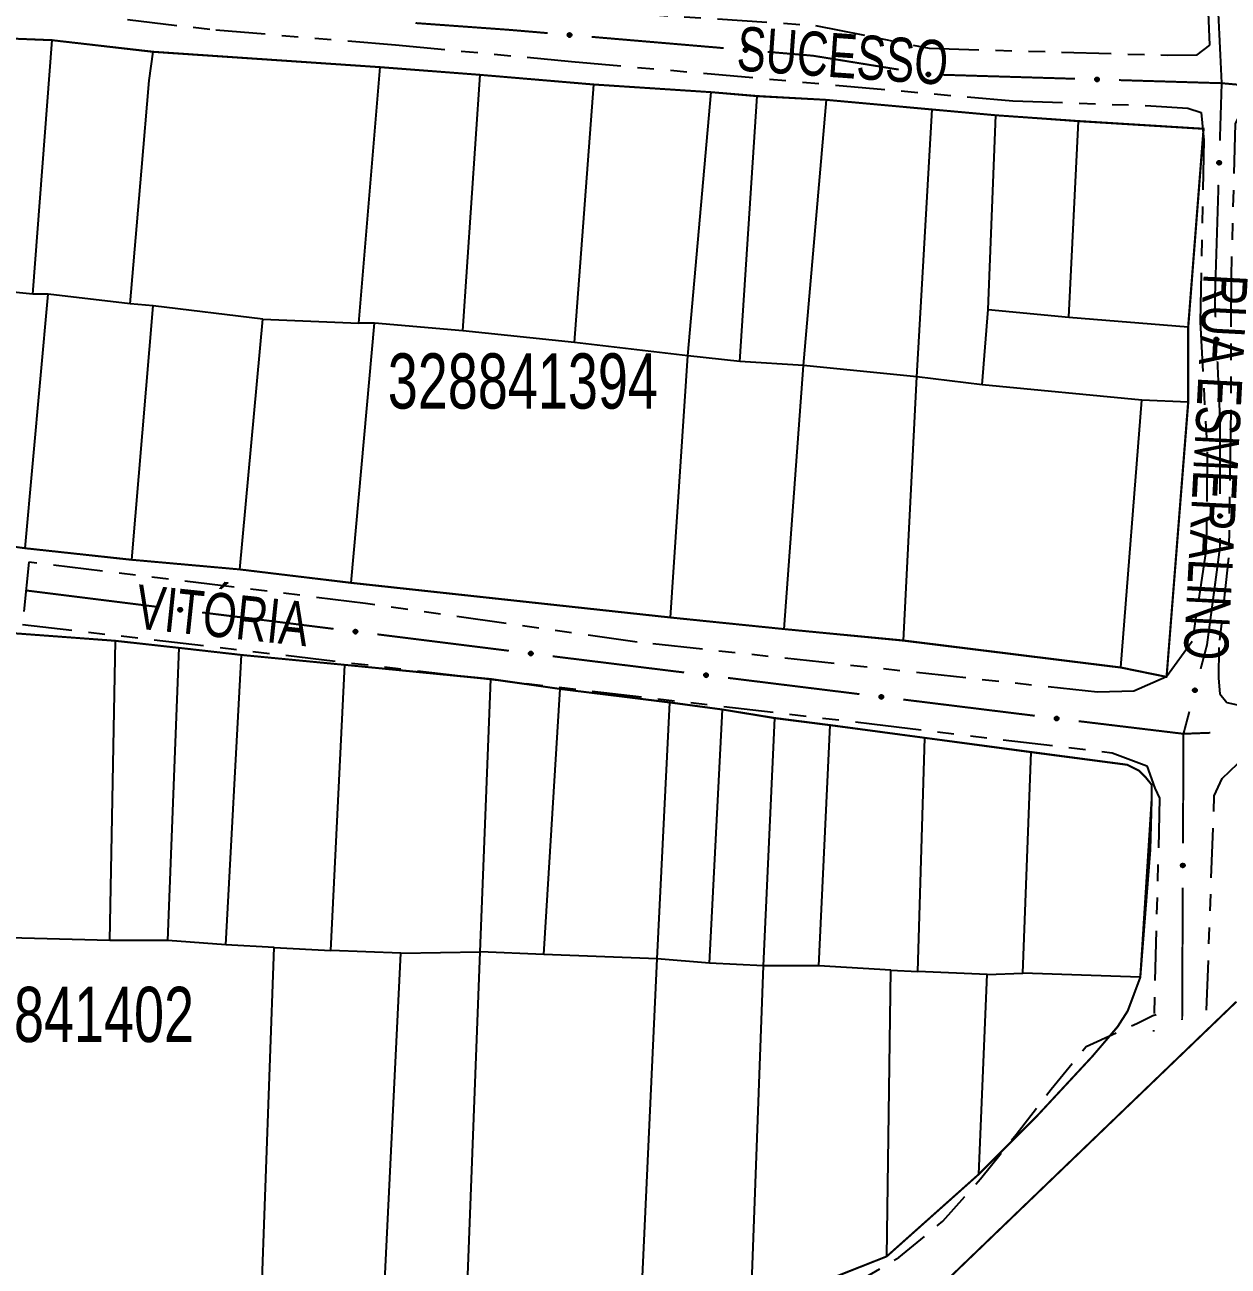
# Model space of a CAD drawing. Extents: x 203604 to 204690, y 4848469 to 4850418.
# Drawn here: x 204051.6 to 204160.6, y 4849258.9 to 4849371.3 of the extents above; entities that cross this region are included whole.
import ezdxf

# ---------------------------------------------------------------- set-up
doc = ezdxf.new("R2010")
doc.units = 0
doc.header["$LTSCALE"] = 1.5
doc.header["$MEASUREMENT"] = 0
doc.linetypes.add('TRACO_15', pattern=[3, 2, -1])
doc.linetypes.add('TRACO_25', pattern=[8, 3, -1, 1, -1, 1, -1])
for name, color, linetype in [('CD_MALHA_LOTES', 7, 'CONTINUOUS'), ('CD_TXT_QUADRA', 2, 'CONTINUOUS'), ('RU-QUADRA', 210, 'CONTINUOUS'), ('SV-CAMINHO-TRILHA', 20, 'CONTINUOUS'), ('SV-EIXO-RUA-N-PAV', 6, 'CONTINUOUS'), ('SV-RUA-NAO-PAV', 7, 'CONTINUOUS'), ('SV-TXT-VIA-ATUAL', 250, 'CONTINUOUS')]:
    doc.layers.add(name, color=color, linetype=linetype)
doc.styles.add('ARIAL', font='ARIAL.SHX')

msp = doc.modelspace()

# ---------------------------------------------------------------- linework, layer by layer
at = {"layer": 'CD_MALHA_LOTES', "linetype": 'Continuous', "flags": 128}
for points in [[(204054.113392, 4849369.902655), (204045.575143, 4849370.251155)], [(204052.370893, 4849346.901658), (204054.113392, 4849369.902655)], [(204054.113392, 4849369.902655), (204063.261516, 4849368.857155)], [(204062.913016, 4849366.243405), (204063.261516, 4849368.857155)], [(204063.261516, 4849368.857155), (204083.823014, 4849367.463155)], [(204081.906264, 4849344.287908), (204083.823014, 4849367.463155)], [(204083.823014, 4849367.463155), (204092.884012, 4849366.766155)], [(204091.315763, 4849343.590908), (204092.884012, 4849366.766155)], [(204092.884012, 4849366.766155), (204103.164761, 4849365.894905)], [(204062.216016, 4849358.053656), (204062.913016, 4849366.243405)], [(204101.422261, 4849342.545408), (204103.164761, 4849365.894905)], [(204103.164761, 4849365.894905), (204113.79401, 4849365.197905)], [(204111.70301, 4849341.325658), (204113.79401, 4849365.197905)], [(204113.79401, 4849365.197905), (204117.976009, 4849364.849405)], [(204116.407759, 4849340.802908), (204117.976009, 4849364.849405)], [(204117.976009, 4849364.849405), (204124.249008, 4849364.500905)], [(204122.158009, 4849340.454408), (204124.249008, 4849364.500905)], [(204124.249008, 4849364.500905), (204133.832757, 4849363.629655)], [(204132.438757, 4849339.408909), (204133.832757, 4849363.629655)], [(204133.832757, 4849363.629655), (204139.583006, 4849363.106906)], [(204138.886006, 4849345.507658), (204139.583006, 4849363.106906)], [(204139.583006, 4849363.106906), (204147.075755, 4849362.584156)], [(204146.204506, 4849344.810658), (204147.075755, 4849362.584156)], [(204147.075755, 4849362.584156), (204158.402004, 4849361.887156)], [(204158.402004, 4849361.887156), (204157.008004, 4849343.939408)], [(204061.170516, 4849346.030408), (204062.216016, 4849358.053656)], [(204052.370893, 4849346.901658), (204043.658394, 4849347.772907)], [(204051.673893, 4849323.900661), (204053.764892, 4849346.901658)], [(204053.764892, 4849346.901658), (204052.370893, 4849346.901658)], [(204061.170516, 4849346.030408), (204053.764892, 4849346.901658)], [(204063.261516, 4849345.856158), (204061.170516, 4849346.030408)], [(204061.344766, 4849322.855161), (204063.261516, 4849345.856158)], [(204073.193765, 4849344.636408), (204063.261516, 4849345.856158)], [(204138.363257, 4849338.711909), (204138.886006, 4849345.507658)], [(204138.886006, 4849345.507658), (204146.204506, 4849344.810658)], [(204071.102765, 4849321.983911), (204073.193765, 4849344.636408)], [(204073.193765, 4849344.636408), (204081.906264, 4849344.287908)], [(204081.209264, 4849320.764161), (204083.300264, 4849344.287908)], [(204083.300264, 4849344.287908), (204081.906264, 4849344.287908)], [(204091.315763, 4849343.590908), (204083.300264, 4849344.287908)], [(204146.204506, 4849344.810658), (204157.008004, 4849343.939408)], [(204157.008004, 4849343.939408), (204157.008004, 4849337.143659)], [(204101.422261, 4849342.545408), (204091.315763, 4849343.590908)], [(204111.70301, 4849341.325658), (204101.422261, 4849342.545408)], [(204110.13476, 4849317.627661), (204111.70301, 4849341.325658)], [(204116.407759, 4849340.802908), (204111.70301, 4849341.325658)], [(204122.158009, 4849340.454408), (204116.407759, 4849340.802908)], [(204120.415509, 4849316.582161), (204122.158009, 4849340.454408)], [(204132.438757, 4849339.408909), (204122.158009, 4849340.454408)], [(204131.219007, 4849315.536662), (204132.438757, 4849339.408909)], [(204138.363257, 4849338.711909), (204132.438757, 4849339.408909)], [(204152.826005, 4849337.317909), (204138.363257, 4849338.711909)], [(204150.909255, 4849313.097162), (204152.826005, 4849337.317909)], [(204157.008004, 4849337.143659), (204152.826005, 4849337.317909)], [(204157.008004, 4849337.143659), (204155.051839, 4849312.251411)], [(204041.567394, 4849325.29466), (204051.673893, 4849323.900661)], [(204051.673893, 4849323.900661), (204061.344766, 4849322.855161)], [(204071.102765, 4849321.983911), (204061.344766, 4849322.855161)], [(204081.209264, 4849320.764161), (204071.102765, 4849321.983911)], [(204110.13476, 4849317.627661), (204081.209264, 4849320.764161)], [(204120.415509, 4849316.582161), (204110.13476, 4849317.627661)], [(204049.452668, 4849316.291585), (204059.84525, 4849315.521764)], [(204131.219007, 4849315.536662), (204120.415509, 4849316.582161)], [(204059.332036, 4849288.385578), (204059.84525, 4849315.521764)], [(204059.84525, 4849315.521764), (204065.618907, 4849314.880246)], [(204064.592479, 4849288.385578), (204065.618907, 4849314.880246)], [(204065.618907, 4849314.880246), (204071.26426, 4849314.238729)], [(204150.909255, 4849313.097162), (204131.219007, 4849315.536662)], [(204069.852922, 4849288.000667), (204071.26426, 4849314.238729)], [(204071.26426, 4849314.238729), (204080.630414, 4849313.340605)], [(204079.347379, 4849287.487453), (204080.630414, 4849313.340605)], [(204080.630414, 4849313.340605), (204093.845672, 4849312.05757)], [(204155.051839, 4849312.251411), (204150.909255, 4849313.097162)], [(204092.883396, 4849287.35915), (204093.845672, 4849312.05757)], [(204093.845672, 4849312.05757), (204100.132543, 4849311.159445)], [(204098.657053, 4849287.102543), (204100.132543, 4849311.159445)], [(204100.132543, 4849311.159445), (204110.076063, 4849309.940562)], [(204108.921331, 4849286.717633), (204110.076063, 4849309.940562)], [(204110.076063, 4849309.940562), (204114.823291, 4849309.299045)], [(204113.66856, 4849286.332722), (204114.823291, 4849309.299045)], [(204114.823291, 4849309.299045), (204119.57052, 4849308.529224)], [(204118.544092, 4849286.076115), (204119.57052, 4849308.529224)], [(204119.57052, 4849308.529224), (204124.574356, 4849307.887707)], [(204123.547928, 4849286.076115), (204124.574356, 4849307.887707)], [(204124.574356, 4849307.887707), (204133.170689, 4849306.732975)], [(204132.529172, 4849285.562901), (204133.170689, 4849306.732975)], [(204133.170689, 4849306.732975), (204142.79345, 4849305.449941)], [(204142.023629, 4849285.434598), (204142.79345, 4849305.449941)], [(204142.79345, 4849305.449941), (204151.518087, 4849304.295209), (204152.544515, 4849303.781995), (204153.186032, 4849303.140478), (204153.699246, 4849302.498961), (204153.699246, 4849301.087622), (204153.570942, 4849296.597), (204152.672818, 4849285.049687)], [(204059.332036, 4849288.385578), (204049.067758, 4849288.642185)], [(204064.592479, 4849288.385578), (204059.332036, 4849288.385578)], [(204069.852922, 4849288.000667), (204064.592479, 4849288.385578)], [(204074.21524, 4849287.74406), (204069.852922, 4849288.000667)], [(204073.060509, 4849255.154976), (204074.21524, 4849287.74406)], [(204074.21524, 4849287.74406), (204079.347379, 4849287.487453)], [(204085.698401, 4849287.230846), (204079.347379, 4849287.487453)], [(204084.094608, 4849254.513459), (204085.698401, 4849287.230846)], [(204085.698401, 4849287.230846), (204092.883396, 4849287.35915)], [(204091.600361, 4849254.128549), (204092.883396, 4849287.35915)], [(204098.657053, 4849287.102543), (204092.883396, 4849287.35915)], [(204108.921331, 4849286.717633), (204098.657053, 4849287.102543)], [(204107.38169, 4849253.358728), (204108.921331, 4849286.717633)], [(204113.66856, 4849286.332722), (204108.921331, 4849286.717633)], [(204118.544092, 4849286.076115), (204113.66856, 4849286.332722)], [(204117.389361, 4849254.898369), (204118.544092, 4849286.076115)], [(204123.547928, 4849286.076115), (204118.544092, 4849286.076115)], [(204130.091406, 4849285.691205), (204123.547928, 4849286.076115)], [(204129.706495, 4849259.773902), (204130.091406, 4849285.691205)], [(204130.091406, 4849285.691205), (204132.529172, 4849285.562901)], [(204138.816042, 4849285.306294), (204132.529172, 4849285.562901)], [(204138.816042, 4849285.306294), (204142.023629, 4849285.434598)], [(204152.672818, 4849285.049687), (204142.023629, 4849285.434598)], [(204138.046221, 4849267.215504), (204138.816042, 4849285.306294)], [(204152.672818, 4849285.049687), (204151.518087, 4849281.970404), (204150.619962, 4849280.559065), (204148.3105, 4849277.864692), (204143.306664, 4849272.475946), (204138.046221, 4849267.215504)], [(203994.539072, 4849111.900657), (203993.123595, 4849121.073929), (204161.390743, 4849282.848917)], [(204138.046221, 4849267.215504), (204129.706495, 4849259.773902)], [(204129.706495, 4849259.773902), (204117.389361, 4849254.898369)]]:
    msp.add_lwpolyline(points, dxfattribs=at)
at = {"layer": 'RU-QUADRA', "linetype": 'Continuous', "const_width": 0.18, "flags": 128}
for points in [[(204041.567394, 4849325.29466), (204051.673893, 4849323.900661), (204061.344766, 4849322.855161), (204071.102765, 4849321.983911), (204081.209264, 4849320.764161), (204110.13476, 4849317.627661), (204120.415509, 4849316.582161), (204131.219007, 4849315.536662), (204150.909255, 4849313.097162), (204155.051839, 4849312.251411), (204157.008004, 4849337.143659), (204157.008004, 4849343.939408), (204158.402004, 4849361.887156), (204147.075755, 4849362.584156), (204139.583006, 4849363.106906), (204133.832757, 4849363.629655), (204124.249008, 4849364.500905), (204117.976009, 4849364.849405), (204113.79401, 4849365.197905), (204103.164761, 4849365.894905), (204092.884012, 4849366.766155), (204083.823014, 4849367.463155), (204063.261516, 4849368.857155), (204054.113392, 4849369.902655), (204045.575143, 4849370.251155)], [(204117.389361, 4849254.898369), (204129.706495, 4849259.773902), (204138.046221, 4849267.215504), (204143.306664, 4849272.475946), (204148.3105, 4849277.864692), (204150.619962, 4849280.559065), (204151.518087, 4849281.970404), (204152.672818, 4849285.049687), (204153.699246, 4849301.087622), (204153.699246, 4849302.498961), (204153.186032, 4849303.140478), (204152.544515, 4849303.781995), (204151.518087, 4849304.295209), (204142.79345, 4849305.449941), (204133.170689, 4849306.732975), (204124.574356, 4849307.887707), (204119.57052, 4849308.529224), (204114.823291, 4849309.299045), (204110.076063, 4849309.940562), (204100.132543, 4849311.159445), (204093.845672, 4849312.05757), (204080.630414, 4849313.340605), (204071.26426, 4849314.238729), (204065.618907, 4849314.880246), (204059.84525, 4849315.521764), (204049.452668, 4849316.291585)], [(204161.390743, 4849282.848917), (203993.123595, 4849121.073929), (203994.539072, 4849111.900657)]]:
    msp.add_lwpolyline(points, dxfattribs=at)
at = {"layer": 'SV-CAMINHO-TRILHA', "linetype": 'TRACO_15'}
msp.add_polyline3d([(204126.5, 4849257.15, 8.07), (204130.82, 4849259.68, 8.06), (204134.79, 4849262.96, 8.25), (204138.19, 4849266.8, 8.27), (204141.44, 4849270.82, 8.34), (204144.6, 4849274.91, 8.67), (204147.77, 4849278.79, 8.78), (204152.37, 4849280.87, 8.79), (204153.81, 4849281.58, 8.79), (204154.11, 4849281.68, 8.79)], dxfattribs=at)
at = {"layer": 'SV-EIXO-RUA-N-PAV', "const_width": 0.18}
for points in [[(204160.05, 4849366.01), (204159.725099, 4849372.795785)], [(204087.025402, 4849371.455732), (204095.004566, 4849370.878719)], [(204095.004566, 4849370.878719), (204095.54, 4849370.84)], [(204095.54, 4849370.84), (204098.99068, 4849370.546165)], [(204102.976256, 4849370.206781), (204114.932986, 4849369.188631)], [(204118.918562, 4849368.849248), (204122.904138, 4849368.509865)], [(204122.904138, 4849368.509865), (204123.02, 4849368.5)], [(204123.02, 4849368.5), (204130.802792, 4849367.24255)], [(204134.76749, 4849366.771235), (204146.762055, 4849366.410087)], [(204150.760243, 4849366.289704), (204159.756166, 4849366.018844)], [(204159.756166, 4849366.018844), (204160.05, 4849366.01)], [(204159.886968, 4849360.806112), (204160.043536, 4849365.80366)], [(204160.043536, 4849365.80366), (204160.05, 4849366.01)], [(204160.05, 4849366.01), (204162.74492, 4849365.765007)], [(204159.43, 4849346.22), (204159.761713, 4849356.808073)], [(204159.44791, 4849345.813663), (204159.43, 4849346.22)], [(204159.491945, 4849344.814633), (204159.44791, 4849345.813663)], [(204159.91, 4849335.33), (204159.668082, 4849340.818513)], [(204159.91, 4849334.823841), (204159.91, 4849335.33)], [(204159.91, 4849328.823841), (204159.91, 4849334.823841)], [(204159.91, 4849324.09), (204159.91, 4849324.823841)], [(204158.72, 4849315.15), (204159.874881, 4849323.826169)], [(204159.874881, 4849323.826169), (204159.91, 4849324.09)], [(204051.82, 4849320.07), (204063.727523, 4849318.583093)], [(204067.696698, 4849318.087457), (204079.604221, 4849316.60055)], [(204083.573395, 4849316.104914), (204095.480918, 4849314.618007)], [(204158.145154, 4849312.977459), (204158.656741, 4849314.910921)], [(204158.656741, 4849314.910921), (204158.72, 4849315.15)], [(204099.450093, 4849314.122372), (204100.35, 4849314.01)], [(204100.35, 4849314.01), (204111.35962, 4849312.651608)], [(204115.329516, 4849312.161794), (204127.239207, 4849310.692349)], [(204131.209104, 4849310.202534), (204143.118795, 4849308.73309)], [(204156.59, 4849307.1), (204157.121979, 4849309.110533)], [(204147.088825, 4849308.244372), (204156.024245, 4849307.168142)], [(204156.024245, 4849307.168142), (204156.59, 4849307.1)], [(204156.585739, 4849306.179732), (204156.59, 4849307.1)], [(204156.59, 4849307.1), (204159.018443, 4849307.191243)], [(204156.544073, 4849297.179829), (204156.585739, 4849306.179732)], [(204156.47, 4849281.18), (204156.525555, 4849293.179871)]]:
    msp.add_lwpolyline(points, dxfattribs=at)
at = {"layer": 'SV-EIXO-RUA-N-PAV'}
for points in [[(204100.849646, 4849370.498347), (204100.886588, 4849370.530398), (204100.924893, 4849370.550391), (204100.96164, 4849370.55787), (204100.995835, 4849370.556012), (204101.030605, 4849370.55017), (204101.064361, 4849370.536547), (204101.098477, 4849370.513128), (204101.130889, 4849370.476295), (204101.14879, 4849370.43571), (204101.15805, 4849370.400076), (204101.158165, 4849370.364307), (204101.151925, 4849370.330625), (204101.136615, 4849370.29603), (204101.112544, 4849370.261688), (204101.074719, 4849370.229993), (204101.037032, 4849370.210651), (204101.001298, 4849370.20435), (204100.965338, 4849370.204462), (204100.929912, 4849370.21085), (204100.896854, 4849370.224414), (204100.862321, 4849370.248712), (204100.831533, 4849370.28646), (204100.811812, 4849370.323828), (204100.805011, 4849370.359464), (204100.805918, 4849370.394864), (204100.811352, 4849370.429809), (204100.823634, 4849370.464312), (204100.849646, 4849370.498347)], [(204116.791951, 4849369.140814), (204116.828894, 4849369.172865), (204116.867198, 4849369.192857), (204116.903945, 4849369.200336), (204116.938141, 4849369.198478), (204116.972911, 4849369.192637), (204117.006667, 4849369.179014), (204117.040783, 4849369.155595), (204117.073194, 4849369.118762), (204117.091095, 4849369.078177), (204117.100355, 4849369.042543), (204117.100471, 4849369.006774), (204117.094231, 4849368.973092), (204117.07892, 4849368.938496), (204117.05485, 4849368.904155), (204117.017024, 4849368.87246), (204116.979337, 4849368.853118), (204116.943604, 4849368.846817), (204116.907643, 4849368.846928), (204116.872218, 4849368.853317), (204116.839159, 4849368.866881), (204116.804626, 4849368.891178), (204116.773838, 4849368.928927), (204116.754118, 4849368.966295), (204116.747317, 4849369.00193), (204116.748223, 4849369.037331), (204116.753658, 4849369.072276), (204116.76594, 4849369.106778), (204116.791951, 4849369.140814)], [(204133.339698, 4849366.924355), (204133.374828, 4849366.958383), (204133.411978, 4849366.980445), (204133.44826, 4849366.989927), (204133.482506, 4849366.989947), (204133.517544, 4849366.98602), (204133.551996, 4849366.974268), (204133.587344, 4849366.952755), (204133.621727, 4849366.917754), (204133.641826, 4849366.878211), (204133.653025, 4849366.843138), (204133.655101, 4849366.80743), (204133.650717, 4849366.773456), (204133.637326, 4849366.738073), (204133.615174, 4849366.702464), (204133.579143, 4849366.668743), (204133.542573, 4849366.647364), (204133.507239, 4849366.639113), (204133.471327, 4849366.637253), (204133.435604, 4849366.64169), (204133.401852, 4849366.653422), (204133.366039, 4849366.675789), (204133.333227, 4849366.711793), (204133.311488, 4849366.748024), (204133.302744, 4849366.783233), (204133.301708, 4849366.81863), (204133.305219, 4849366.853821), (204133.315591, 4849366.888944), (204133.339698, 4849366.924355)], [(204148.620846, 4849366.464251), (204148.655976, 4849366.498279), (204148.693127, 4849366.520341), (204148.729409, 4849366.529823), (204148.763655, 4849366.529842), (204148.798693, 4849366.525916), (204148.833144, 4849366.514164), (204148.868493, 4849366.49265), (204148.902875, 4849366.45765), (204148.922974, 4849366.418107), (204148.934174, 4849366.383034), (204148.93625, 4849366.347325), (204148.931866, 4849366.313352), (204148.918475, 4849366.277969), (204148.896323, 4849366.242359), (204148.860292, 4849366.208639), (204148.823722, 4849366.187259), (204148.788387, 4849366.179009), (204148.752475, 4849366.177149), (204148.716753, 4849366.181586), (204148.683, 4849366.193317), (204148.647187, 4849366.215685), (204148.614376, 4849366.251689), (204148.592637, 4849366.28792), (204148.583892, 4849366.323129), (204148.582857, 4849366.358526), (204148.586368, 4849366.393716), (204148.596739, 4849366.42884), (204148.620846, 4849366.464251)], [(204159.709815, 4849358.666929), (204159.675829, 4849358.702101), (204159.653813, 4849358.739279), (204159.644375, 4849358.775572), (204159.644397, 4849358.809818), (204159.648366, 4849358.844851), (204159.66016, 4849358.879288), (204159.681717, 4849358.914611), (204159.716759, 4849358.94895), (204159.756327, 4849358.969001), (204159.791413, 4849358.980158), (204159.827124, 4849358.982191), (204159.861092, 4849358.977765), (204159.896459, 4849358.964331), (204159.932041, 4849358.942136), (204159.965718, 4849358.906063), (204159.987053, 4849358.869467), (204159.99526, 4849358.834123), (204159.997076, 4849358.798209), (204159.992596, 4849358.762491), (204159.980824, 4849358.728753), (204159.958412, 4849358.692968), (204159.922368, 4849358.6602), (204159.886111, 4849358.638505), (204159.850891, 4849358.629804), (204159.815493, 4849358.628812), (204159.780307, 4849358.632365), (204159.745196, 4849358.64278), (204159.709815, 4849358.666929)], [(204159.476366, 4849342.668184), (204159.439829, 4849342.700697), (204159.415076, 4849342.736111), (204159.402932, 4849342.771591), (204159.400376, 4849342.805741), (204159.401695, 4849342.840974), (204159.410863, 4849342.876201), (204159.429699, 4849342.913047), (204159.462056, 4849342.949927), (204159.500001, 4849342.9729), (204159.534148, 4849342.986667), (204159.569605, 4849342.991383), (204159.60381, 4849342.989528), (204159.640088, 4849342.978795), (204159.67724, 4849342.959342), (204159.713538, 4849342.925908), (204159.737567, 4849342.891022), (204159.748413, 4849342.856396), (204159.752928, 4849342.82072), (204159.751149, 4849342.784767), (204159.741951, 4849342.750239), (204159.722297, 4849342.712867), (204159.688823, 4849342.677478), (204159.654303, 4849342.653115), (204159.619838, 4849342.641786), (204159.584615, 4849342.638132), (204159.549261, 4849342.639026), (204159.513466, 4849342.646767), (204159.476366, 4849342.668184)], [(204159.799919, 4849326.680161), (204159.764849, 4849326.714251), (204159.741679, 4849326.750721), (204159.731109, 4849326.786701), (204159.730059, 4849326.820931), (204159.732929, 4849326.856071), (204159.743639, 4849326.890861), (204159.764079, 4849326.926841), (204159.798029, 4849326.962261), (204159.836949, 4849326.983541), (204159.871669, 4849326.995791), (204159.907299, 4849326.998941), (204159.941389, 4849326.995581), (204159.977159, 4849326.983261), (204160.013419, 4849326.962191), (204160.048209, 4849326.927191), (204160.070679, 4849326.891281), (204160.079989, 4849326.856211), (204160.082929, 4849326.820371), (204160.079569, 4849326.784531), (204160.068859, 4849326.750441), (204160.047579, 4849326.713971), (204160.012579, 4849326.680091), (204159.977019, 4849326.657271), (204159.942089, 4849326.647471), (204159.906739, 4849326.645371), (204159.871459, 4849326.647821), (204159.836039, 4849326.657131), (204159.799919, 4849326.680161)], [(204065.583177, 4849318.462311), (204065.62135, 4849318.492886), (204065.66041, 4849318.511359), (204065.697422, 4849318.517389), (204065.731518, 4849318.51419), (204065.766032, 4849318.506988), (204065.799227, 4849318.492049), (204065.832397, 4849318.467309), (204065.863337, 4849318.429231), (204065.879631, 4849318.387974), (204065.887484, 4849318.352004), (204065.886195, 4849318.316258), (204065.878637, 4849318.282847), (204065.86198, 4849318.24888), (204065.836579, 4849318.21551), (204065.797538, 4849318.185325), (204065.75912, 4849318.167478), (204065.723167, 4849318.162585), (204065.687239, 4849318.164108), (204065.652092, 4849318.171883), (204065.619591, 4849318.186735), (204065.586039, 4849318.21237), (204065.556757, 4849318.251298), (204065.538519, 4849318.289412), (204065.533123, 4849318.325287), (204065.535419, 4849318.360625), (204065.542222, 4849318.395329), (204065.555849, 4849318.429323), (204065.583177, 4849318.462311)], [(204081.459875, 4849316.479768), (204081.498047, 4849316.510344), (204081.537107, 4849316.528816), (204081.57412, 4849316.534846), (204081.608216, 4849316.531647), (204081.64273, 4849316.524445), (204081.675924, 4849316.509507), (204081.709094, 4849316.484766), (204081.740035, 4849316.446689), (204081.756328, 4849316.405432), (204081.764182, 4849316.369461), (204081.762893, 4849316.333716), (204081.755334, 4849316.300305), (204081.738677, 4849316.266337), (204081.713277, 4849316.232967), (204081.674235, 4849316.202782), (204081.635818, 4849316.184935), (204081.599865, 4849316.180042), (204081.563937, 4849316.181566), (204081.528789, 4849316.189341), (204081.496289, 4849316.204192), (204081.462737, 4849316.229827), (204081.433455, 4849316.268755), (204081.415217, 4849316.306869), (204081.40982, 4849316.342744), (204081.412117, 4849316.378082), (204081.418919, 4849316.412786), (204081.432546, 4849316.44678), (204081.459875, 4849316.479768)], [(204097.336572, 4849314.497225), (204097.374745, 4849314.527801), (204097.413805, 4849314.546273), (204097.450817, 4849314.552304), (204097.484914, 4849314.549104), (204097.519427, 4849314.541902), (204097.552622, 4849314.526964), (204097.585792, 4849314.502223), (204097.616732, 4849314.464146), (204097.633026, 4849314.422889), (204097.640879, 4849314.386919), (204097.63959, 4849314.351173), (204097.632032, 4849314.317762), (204097.615375, 4849314.283794), (204097.589974, 4849314.250424), (204097.550933, 4849314.220239), (204097.512516, 4849314.202392), (204097.476562, 4849314.197499), (204097.440634, 4849314.199023), (204097.405487, 4849314.206798), (204097.372986, 4849314.221649), (204097.339434, 4849314.247284), (204097.310152, 4849314.286213), (204097.291914, 4849314.324326), (204097.286518, 4849314.360201), (204097.288814, 4849314.395539), (204097.295617, 4849314.430244), (204097.309244, 4849314.464237), (204097.336572, 4849314.497225)], [(204113.215449, 4849312.533547), (204113.253576, 4849312.564179), (204113.292609, 4849312.582709), (204113.329613, 4849312.588793), (204113.363714, 4849312.585644), (204113.398238, 4849312.578492), (204113.431455, 4849312.563603), (204113.464661, 4849312.538911), (204113.495657, 4849312.500879), (204113.512011, 4849312.459646), (204113.519917, 4849312.423687), (204113.51868, 4849312.38794), (204113.511171, 4849312.354518), (204113.494564, 4849312.320525), (204113.469212, 4849312.287118), (204113.430215, 4849312.256876), (204113.391824, 4849312.238973), (204113.355878, 4849312.234027), (204113.319948, 4849312.235498), (204113.284789, 4849312.243221), (204113.252267, 4849312.258025), (204113.218677, 4849312.283611), (204113.189338, 4849312.322496), (204113.171044, 4849312.360583), (204113.165595, 4849312.39645), (204113.16784, 4849312.431791), (204113.174592, 4849312.466506), (204113.188169, 4849312.500519), (204113.215449, 4849312.533547)], [(204157.490396, 4849310.933253), (204157.465212, 4849310.97518), (204157.452142, 4849311.016363), (204157.451127, 4849311.05385), (204157.458868, 4849311.08721), (204157.470631, 4849311.120446), (204157.489884, 4849311.151339), (204157.518847, 4849311.180894), (204157.560728, 4849311.206452), (204157.603796, 4849311.217068), (204157.640495, 4849311.220029), (204157.675745, 4849311.213961), (204157.707842, 4849311.201992), (204157.73927, 4849311.180933), (204157.768934, 4849311.151288), (204157.793614, 4849311.108554), (204157.806151, 4849311.068091), (204157.806181, 4849311.031806), (204157.799855, 4849310.996406), (204157.787439, 4849310.962618), (204157.768366, 4849310.932402), (204157.738465, 4849310.902588), (204157.695963, 4849310.878788), (204157.655749, 4849310.865824), (204157.619474, 4849310.865285), (204157.584763, 4849310.872297), (204157.551283, 4849310.88369), (204157.519423, 4849310.90175), (204157.490396, 4849310.933253)], [(204129.095036, 4849310.574288), (204129.133164, 4849310.60492), (204129.172197, 4849310.62345), (204129.2092, 4849310.629534), (204129.243301, 4849310.626385), (204129.277826, 4849310.619233), (204129.311042, 4849310.604344), (204129.344249, 4849310.579652), (204129.375245, 4849310.54162), (204129.391599, 4849310.500387), (204129.399505, 4849310.464428), (204129.398268, 4849310.428681), (204129.390759, 4849310.395259), (204129.374151, 4849310.361266), (204129.3488, 4849310.327859), (204129.309803, 4849310.297617), (204129.271412, 4849310.279713), (204129.235466, 4849310.274768), (204129.199535, 4849310.276239), (204129.164377, 4849310.283962), (204129.131855, 4849310.298766), (204129.098265, 4849310.324352), (204129.068926, 4849310.363237), (204129.050632, 4849310.401324), (204129.045183, 4849310.437191), (204129.047428, 4849310.472532), (204129.054179, 4849310.507247), (204129.067757, 4849310.54126), (204129.095036, 4849310.574288)], [(204144.974624, 4849308.615029), (204145.012752, 4849308.645661), (204145.051785, 4849308.66419), (204145.088788, 4849308.670275), (204145.122889, 4849308.667125), (204145.157413, 4849308.659974), (204145.19063, 4849308.645084), (204145.223836, 4849308.620392), (204145.254832, 4849308.582361), (204145.271186, 4849308.541128), (204145.279092, 4849308.505169), (204145.277856, 4849308.469421), (204145.270347, 4849308.435999), (204145.253739, 4849308.402007), (204145.228388, 4849308.3686), (204145.189391, 4849308.338358), (204145.150999, 4849308.320454), (204145.115053, 4849308.315509), (204145.079123, 4849308.31698), (204145.043964, 4849308.324703), (204145.011442, 4849308.339507), (204144.977853, 4849308.365093), (204144.948513, 4849308.403978), (204144.93022, 4849308.442065), (204144.924771, 4849308.477932), (204144.927015, 4849308.513273), (204144.933767, 4849308.547988), (204144.947344, 4849308.582001), (204144.974624, 4849308.615029)], [(204156.42407, 4849295.036681), (204156.389158, 4849295.070933), (204156.366157, 4849295.107509), (204156.355754, 4849295.143538), (204156.354862, 4849295.177773), (204156.357895, 4849295.212899), (204156.368766, 4849295.247639), (204156.389372, 4849295.283524), (204156.423486, 4849295.318786), (204156.462504, 4849295.339886), (204156.49728, 4849295.351975), (204156.532924, 4849295.35496), (204156.566998, 4849295.351442), (204156.602711, 4849295.338957), (204156.638873, 4849295.317719), (204156.673501, 4849295.282558), (204156.695804, 4849295.246545), (204156.704952, 4849295.211432), (204156.707726, 4849295.175579), (204156.7042, 4849295.139755), (204156.693332, 4849295.105715), (204156.671883, 4849295.069344), (204156.636727, 4849295.035626), (204156.601062, 4849295.012971), (204156.566087, 4849295.003333), (204156.530727, 4849295.001396), (204156.495459, 4849295.00401), (204156.460083, 4849295.013484), (204156.42407, 4849295.036681)]]:
    msp.add_lwpolyline(points, close=True, dxfattribs=at)
for points in [[(204100.805011, 4849370.359464), (204101.158165, 4849370.364307)], [(204100.805918, 4849370.394864), (204101.15805, 4849370.400076)], [(204100.808016, 4849370.376513), (204101.156134, 4849370.379737)], [(204100.811352, 4849370.429809), (204101.14879, 4849370.43571)], [(204100.811804, 4849370.340585), (204101.151996, 4849370.347223)], [(204100.811812, 4849370.323828), (204101.151925, 4849370.330625)], [(204100.812502, 4849370.413107), (204101.148615, 4849370.420092)], [(204100.822194, 4849370.446518), (204101.135309, 4849370.456831)], [(204100.823634, 4849370.464312), (204101.130889, 4849370.476295)], [(204100.82375, 4849370.303962), (204101.139468, 4849370.312683)], [(204100.831533, 4849370.28646), (204101.136615, 4849370.29603)], [(204100.837325, 4849370.479466), (204101.111012, 4849370.493136)], [(204100.849646, 4849370.498347), (204101.098477, 4849370.513128)], [(204100.850882, 4849370.268784), (204101.121503, 4849370.278607)], [(204100.862321, 4849370.248712), (204101.112544, 4849370.261688)], [(204100.870478, 4849370.514988), (204101.074015, 4849370.525046)], [(204100.885276, 4849370.238466), (204101.085862, 4849370.246036)], [(204100.886588, 4849370.530398), (204101.064361, 4849370.536547)], [(204100.896854, 4849370.224414), (204101.074719, 4849370.229993)], [(204100.908375, 4849370.541889), (204101.038579, 4849370.543127)], [(204100.917761, 4849370.217897), (204101.049441, 4849370.220379)], [(204100.924893, 4849370.550391), (204101.030605, 4849370.55017)], [(204100.929912, 4849370.21085), (204101.037032, 4849370.210651)], [(204116.747317, 4849369.00193), (204117.100471, 4849369.006774)], [(204116.748223, 4849369.037331), (204117.100355, 4849369.042543)], [(204116.750322, 4849369.01898), (204117.098439, 4849369.022204)], [(204116.753658, 4849369.072276), (204117.091095, 4849369.078177)], [(204116.75411, 4849368.983052), (204117.094301, 4849368.989689)], [(204116.754118, 4849368.966295), (204117.094231, 4849368.973092)], [(204116.754807, 4849369.055574), (204117.09092, 4849369.062559)], [(204116.7645, 4849369.088985), (204117.077615, 4849369.099298)], [(204116.76594, 4849369.106778), (204117.073194, 4849369.118762)], [(204116.766055, 4849368.946429), (204117.081774, 4849368.95515)], [(204116.773838, 4849368.928927), (204117.07892, 4849368.938496)], [(204116.779631, 4849369.121933), (204117.053317, 4849369.135603)], [(204116.791951, 4849369.140814), (204117.040783, 4849369.155595)], [(204116.793188, 4849368.911251), (204117.063808, 4849368.921074)], [(204116.804626, 4849368.891178), (204117.05485, 4849368.904155)], [(204116.812783, 4849369.157455), (204117.01632, 4849369.167512)], [(204116.827582, 4849368.880933), (204117.028168, 4849368.888503)], [(204116.828894, 4849369.172865), (204117.006667, 4849369.179014)], [(204116.839159, 4849368.866881), (204117.017024, 4849368.87246)], [(204116.85068, 4849369.184356), (204116.980884, 4849369.185594)], [(204116.860067, 4849368.860364), (204116.991746, 4849368.862846)], [(204116.867198, 4849369.192857), (204116.972911, 4849369.192637)], [(204116.872218, 4849368.853317), (204116.979337, 4849368.853118)], [(204133.301708, 4849366.81863), (204133.653025, 4849366.843138)], [(204133.302744, 4849366.783233), (204133.655101, 4849366.80743)], [(204133.30481, 4849366.800422), (204133.652227, 4849366.822725)], [(204133.305219, 4849366.853821), (204133.641826, 4849366.878211)], [(204133.307282, 4849366.837206), (204133.642507, 4849366.862607)], [(204133.310562, 4849366.764755), (204133.649878, 4849366.790032)], [(204133.311488, 4849366.748024), (204133.650717, 4849366.773456)], [(204133.315129, 4849366.871099), (204133.627208, 4849366.898561)], [(204133.315591, 4849366.888944), (204133.621727, 4849366.917754)], [(204133.324497, 4849366.728842), (204133.639263, 4849366.754858)], [(204133.32843, 4849366.904827), (204133.600956, 4849366.93348)], [(204133.333227, 4849366.711793), (204133.637326, 4849366.738073)], [(204133.339698, 4849366.924355), (204133.587344, 4849366.952755)], [(204133.353517, 4849366.695205), (204133.623192, 4849366.719849)], [(204133.359586, 4849366.942113), (204133.562265, 4849366.963313)], [(204133.366039, 4849366.675789), (204133.615174, 4849366.702464)], [(204133.374828, 4849366.958383), (204133.551996, 4849366.974268)], [(204133.389521, 4849366.666818), (204133.58939, 4849366.685373)], [(204133.395951, 4849366.971051), (204133.525892, 4849366.979425)], [(204133.401852, 4849366.653422), (204133.579143, 4849366.668743)], [(204133.411978, 4849366.980445), (204133.517544, 4849366.98602)], [(204133.423085, 4849366.648061), (204133.55443, 4849366.657757)], [(204133.435604, 4849366.64169), (204133.542573, 4849366.647364)], [(204148.582857, 4849366.358526), (204148.934174, 4849366.383034)], [(204148.583892, 4849366.323129), (204148.93625, 4849366.347325)], [(204148.585958, 4849366.340318), (204148.933376, 4849366.362621)], [(204148.586368, 4849366.393716), (204148.922974, 4849366.418107)], [(204148.588431, 4849366.377102), (204148.923655, 4849366.402503)], [(204148.59171, 4849366.304651), (204148.931026, 4849366.329928)], [(204148.592637, 4849366.28792), (204148.931866, 4849366.313352)], [(204148.596277, 4849366.410995), (204148.908356, 4849366.438457)], [(204148.596739, 4849366.42884), (204148.902875, 4849366.45765)], [(204148.605645, 4849366.268738), (204148.920411, 4849366.294754)], [(204148.609579, 4849366.444723), (204148.882105, 4849366.473376)], [(204148.620846, 4849366.464251), (204148.868493, 4849366.49265)], [(204148.640735, 4849366.482008), (204148.843414, 4849366.503209)], [(204148.655976, 4849366.498279), (204148.833144, 4849366.514164)], [(204148.6771, 4849366.510947), (204148.80704, 4849366.51932)], [(204148.693127, 4849366.520341), (204148.798693, 4849366.525916)], [(204148.614376, 4849366.251689), (204148.918475, 4849366.277969)], [(204148.634666, 4849366.235101), (204148.90434, 4849366.259744)], [(204148.647187, 4849366.215685), (204148.896323, 4849366.242359)], [(204148.67067, 4849366.206714), (204148.870539, 4849366.225268)], [(204148.683, 4849366.193317), (204148.860292, 4849366.208639)], [(204148.704234, 4849366.187956), (204148.835579, 4849366.197653)], [(204148.716753, 4849366.181586), (204148.823722, 4849366.187259)], [(204159.653813, 4849358.739279), (204159.648366, 4849358.844851)], [(204159.663187, 4849358.72324), (204159.654972, 4849358.853191)], [(204159.675829, 4849358.702101), (204159.66016, 4849358.879288)], [(204159.692081, 4849358.68684), (204159.671128, 4849358.889545)], [(204159.709815, 4849358.666929), (204159.681717, 4849358.914611)], [(204159.729329, 4849358.655639), (204159.701008, 4849358.928199)], [(204159.745196, 4849358.64278), (204159.716759, 4849358.94895)], [(204159.763041, 4849358.642296), (204159.735959, 4849358.954408)], [(204159.780307, 4849358.632365), (204159.756327, 4849358.969001)], [(204159.796924, 4849358.634408), (204159.771932, 4849358.969663)], [(204159.815493, 4849358.628812), (204159.791413, 4849358.980158)], [(204159.833705, 4849358.631891), (204159.811825, 4849358.979335)], [(204159.850891, 4849358.629804), (204159.827124, 4849358.982191)], [(204159.869379, 4849358.637599), (204159.844515, 4849358.976946)], [(204159.886111, 4849358.638505), (204159.861092, 4849358.977765)], [(204159.905309, 4849358.65149), (204159.879676, 4849358.966288)], [(204159.922368, 4849358.6602), (204159.896459, 4849358.964331)], [(204159.938981, 4849358.68047), (204159.914666, 4849358.950174)], [(204159.958412, 4849358.692968), (204159.932041, 4849358.942136)], [(204159.967412, 4849358.716439), (204159.949101, 4849358.916331)], [(204159.980824, 4849358.728753), (204159.965718, 4849358.906063)], [(204159.98621, 4849358.74998), (204159.976674, 4849358.881337)], [(204159.992596, 4849358.762491), (204159.987053, 4849358.869467)], [(204159.415076, 4849342.736111), (204159.401695, 4849342.840974)], [(204159.425631, 4849342.720824), (204159.407655, 4849342.849787)], [(204159.439829, 4849342.700697), (204159.410863, 4849342.876201)], [(204159.457184, 4849342.686703), (204159.421027, 4849342.887254)], [(204159.476366, 4849342.668184), (204159.429699, 4849342.913047)], [(204159.496676, 4849342.658395), (204159.447912, 4849342.928049)], [(204159.513466, 4849342.646767), (204159.462056, 4849342.949927)], [(204159.531296, 4849342.647628), (204159.48079, 4849342.956815)], [(204159.549261, 4849342.639026), (204159.500001, 4849342.9729)], [(204159.565677, 4849342.642314), (204159.515512, 4849342.974736)], [(204159.584615, 4849342.638132), (204159.534148, 4849342.986667)], [(204159.602543, 4849342.642573), (204159.554565, 4849342.987384)], [(204159.619838, 4849342.641786), (204159.569605, 4849342.991383)], [(204159.637686, 4849342.650951), (204159.587341, 4849342.987463)], [(204159.654303, 4849342.653115), (204159.60381, 4849342.989528)], [(204159.672468, 4849342.667509), (204159.623205, 4849342.979482)], [(204159.688823, 4849342.677478), (204159.640088, 4849342.978795)], [(204159.703863, 4849342.698941), (204159.659309, 4849342.966049)], [(204159.722297, 4849342.712867), (204159.67724, 4849342.959342)], [(204159.729505, 4849342.736949), (204159.696195, 4849342.934895)], [(204159.741951, 4849342.750239), (204159.713538, 4849342.925908)], [(204159.745724, 4849342.771811), (204159.726324, 4849342.902077)], [(204159.751149, 4849342.784767), (204159.737567, 4849342.891022)], [(204159.836039, 4849326.657131), (204159.798029, 4849326.962261)], [(204159.853891, 4849326.657206), (204159.817049, 4849326.968317)], [(204159.871459, 4849326.647821), (204159.836949, 4849326.983541)], [(204159.888004, 4849326.650383), (204159.852526, 4849326.984691)], [(204159.906739, 4849326.645371), (204159.871669, 4849326.995791)], [(204159.924846, 4849326.649019), (204159.892097, 4849326.995608)], [(204159.942089, 4849326.647471), (204159.907299, 4849326.998941)], [(204159.960324, 4849326.655841), (204159.924846, 4849326.994243)], [(204159.977019, 4849326.657271), (204159.941389, 4849326.995581)], [(204159.995801, 4849326.670851), (204159.960324, 4849326.984691)], [(204160.012579, 4849326.680091), (204159.977159, 4849326.983261)], [(204160.02855, 4849326.700871), (204159.995801, 4849326.969682)], [(204160.047579, 4849326.713971), (204160.013419, 4849326.962191)], [(204159.741679, 4849326.750721), (204159.732929, 4849326.856071)], [(204159.751552, 4849326.734984), (204159.739271, 4849326.864613)], [(204159.764849, 4849326.714251), (204159.743639, 4849326.890861)], [(204159.781571, 4849326.699506), (204159.754281, 4849326.901455)], [(204159.799919, 4849326.680161), (204159.764079, 4849326.926841)], [(204159.819778, 4849326.669487), (204159.782936, 4849326.941027)], [(204160.05584, 4849326.737713), (204160.031279, 4849326.936933)], [(204160.068859, 4849326.750441), (204160.048209, 4849326.927191)], [(204160.073579, 4849326.771826), (204160.059934, 4849326.90282)], [(204160.079569, 4849326.784531), (204160.070679, 4849326.891281)], [(204065.533123, 4849318.325287), (204065.886195, 4849318.316258)], [(204065.535419, 4849318.360625), (204065.887484, 4849318.352004)], [(204065.536795, 4849318.342206), (204065.884771, 4849318.331756)], [(204065.538519, 4849318.289412), (204065.878637, 4849318.282847)], [(204065.539169, 4849318.306156), (204065.879359, 4849318.299429)], [(204065.542222, 4849318.395329), (204065.879631, 4849318.387974)], [(204065.542714, 4849318.378595), (204065.878842, 4849318.372375)], [(204065.549668, 4849318.269092), (204065.865485, 4849318.265409)], [(204065.553711, 4849318.411599), (204065.86699, 4849318.409608)], [(204065.555849, 4849318.429323), (204065.863337, 4849318.429231)], [(204065.556757, 4849318.251298), (204065.86198, 4849318.24888)], [(204065.570124, 4849318.443928), (204065.844137, 4849318.44684)], [(204065.575398, 4849318.232876), (204065.846195, 4849318.232064)], [(204065.583177, 4849318.462311), (204065.832397, 4849318.467309)], [(204065.586039, 4849318.21237), (204065.836579, 4849318.21551)], [(204065.604647, 4849318.47812), (204065.808421, 4849318.480177)], [(204065.608575, 4849318.201231), (204065.809303, 4849318.200918)], [(204065.619591, 4849318.186735), (204065.797538, 4849318.185325)], [(204065.62135, 4849318.492886), (204065.799227, 4849318.492049)], [(204065.640227, 4849318.179402), (204065.771902, 4849318.176711)], [(204065.643571, 4849318.503513), (204065.773723, 4849318.499636)], [(204065.652092, 4849318.171883), (204065.75912, 4849318.167478)], [(204065.66041, 4849318.511359), (204065.766032, 4849318.506988)], [(204081.40982, 4849316.342744), (204081.762893, 4849316.333716)], [(204081.412117, 4849316.378082), (204081.764182, 4849316.369461)], [(204081.413493, 4849316.359663), (204081.761469, 4849316.349214)], [(204081.415217, 4849316.306869), (204081.755334, 4849316.300305)], [(204081.415867, 4849316.323613), (204081.756057, 4849316.316886)], [(204081.418919, 4849316.412786), (204081.756328, 4849316.405432)], [(204081.419412, 4849316.396052), (204081.75554, 4849316.389832)], [(204081.426365, 4849316.286549), (204081.742183, 4849316.282866)], [(204081.430409, 4849316.429057), (204081.743688, 4849316.427065)], [(204081.432546, 4849316.44678), (204081.740035, 4849316.446689)], [(204081.433455, 4849316.268755), (204081.738677, 4849316.266337)], [(204081.446822, 4849316.461385), (204081.720834, 4849316.464297)], [(204081.452095, 4849316.250333), (204081.722893, 4849316.249521)], [(204081.459875, 4849316.479768), (204081.709094, 4849316.484766)], [(204081.462737, 4849316.229827), (204081.713277, 4849316.232967)], [(204081.481344, 4849316.495578), (204081.685119, 4849316.497635)], [(204081.485272, 4849316.218688), (204081.686, 4849316.218375)], [(204081.496289, 4849316.204192), (204081.674235, 4849316.202782)], [(204081.498047, 4849316.510344), (204081.675924, 4849316.509507)], [(204081.516924, 4849316.196859), (204081.6486, 4849316.194168)], [(204081.520268, 4849316.52097), (204081.65042, 4849316.517094)], [(204081.528789, 4849316.189341), (204081.635818, 4849316.184935)], [(204081.537107, 4849316.528816), (204081.64273, 4849316.524445)], [(204097.286518, 4849314.360201), (204097.63959, 4849314.351173)], [(204097.288814, 4849314.395539), (204097.640879, 4849314.386919)], [(204097.29019, 4849314.37712), (204097.638166, 4849314.366671)], [(204097.291914, 4849314.324326), (204097.632032, 4849314.317762)], [(204097.292565, 4849314.341071), (204097.632754, 4849314.334344)], [(204097.295617, 4849314.430244), (204097.633026, 4849314.422889)], [(204097.29611, 4849314.413509), (204097.632237, 4849314.40729)], [(204097.303063, 4849314.304006), (204097.61888, 4849314.300323)], [(204097.307106, 4849314.446514), (204097.620385, 4849314.444523)], [(204097.309244, 4849314.464237), (204097.616732, 4849314.464146)], [(204097.310152, 4849314.286213), (204097.615375, 4849314.283794)], [(204097.323519, 4849314.478842), (204097.597532, 4849314.481754)], [(204097.328793, 4849314.267791), (204097.59959, 4849314.266979)], [(204097.336572, 4849314.497225), (204097.585792, 4849314.502223)], [(204097.339434, 4849314.247284), (204097.589974, 4849314.250424)], [(204097.358042, 4849314.513035), (204097.561816, 4849314.515092)], [(204097.36197, 4849314.236145), (204097.562698, 4849314.235832)], [(204097.372986, 4849314.221649), (204097.550933, 4849314.220239)], [(204097.374745, 4849314.527801), (204097.552622, 4849314.526964)], [(204097.393622, 4849314.214316), (204097.525297, 4849314.211625)], [(204097.396966, 4849314.538427), (204097.527118, 4849314.534551)], [(204097.405487, 4849314.206798), (204097.512516, 4849314.202392)], [(204097.413805, 4849314.546273), (204097.519427, 4849314.541902)], [(204113.165595, 4849312.39645), (204113.51868, 4849312.38794)], [(204113.16784, 4849312.431791), (204113.519917, 4849312.423687)], [(204113.169243, 4849312.413374), (204113.517234, 4849312.403435)], [(204113.171044, 4849312.360583), (204113.511171, 4849312.354518)], [(204113.17167, 4849312.377328), (204113.511869, 4849312.3711)], [(204113.174592, 4849312.466506), (204113.512011, 4849312.459646)], [(204113.175109, 4849312.449772), (204113.511245, 4849312.444046)], [(204113.182222, 4849312.34028), (204113.498045, 4849312.33706)], [(204113.186057, 4849312.482793), (204113.499339, 4849312.481261)], [(204113.188169, 4849312.500519), (204113.495657, 4849312.500879)], [(204113.202423, 4849312.515146), (204113.476431, 4849312.518459)], [(204113.215449, 4849312.533547), (204113.464661, 4849312.538911)], [(204113.236895, 4849312.549389), (204113.440666, 4849312.551744)], [(204113.253576, 4849312.564179), (204113.431455, 4849312.563603)], [(204113.275782, 4849312.574838), (204113.40594, 4849312.571153)], [(204113.292609, 4849312.582709), (204113.398238, 4849312.578492)], [(204113.189338, 4849312.322496), (204113.494564, 4849312.320525)], [(204113.208006, 4849312.304102), (204113.478804, 4849312.303687)], [(204113.218677, 4849312.283611), (204113.469212, 4849312.287118)], [(204113.241229, 4849312.272505), (204113.441958, 4849312.272487)], [(204113.252267, 4849312.258025), (204113.430215, 4849312.256876)], [(204113.272913, 4849312.250723), (204113.404592, 4849312.248224)], [(204113.284789, 4849312.243221), (204113.391824, 4849312.238973)], [(204157.519423, 4849310.90175), (204157.560728, 4849311.206452)], [(204157.5367, 4849310.897256), (204157.580664, 4849311.207441)], [(204157.551283, 4849310.88369), (204157.603796, 4849311.217068)], [(204157.567933, 4849310.881935), (204157.619149, 4849311.214196)], [(204157.584763, 4849310.872297), (204157.640495, 4849311.220029)], [(204157.6032, 4849310.871192), (204157.660196, 4849311.214627)], [(204157.619474, 4849310.865285), (204157.675745, 4849311.213961)], [(204129.045183, 4849310.437191), (204129.398268, 4849310.428681)], [(204129.047428, 4849310.472532), (204129.399505, 4849310.464428)], [(204129.048831, 4849310.454115), (204129.396821, 4849310.444176)], [(204129.050632, 4849310.401324), (204129.390759, 4849310.395259)], [(204129.051258, 4849310.418069), (204129.391457, 4849310.411841)], [(204129.054179, 4849310.507247), (204129.391599, 4849310.500387)], [(204129.054696, 4849310.490513), (204129.390833, 4849310.484786)], [(204129.06181, 4849310.381021), (204129.377633, 4849310.3778)], [(204129.065645, 4849310.523534), (204129.378926, 4849310.522002)], [(204129.067757, 4849310.54126), (204129.375245, 4849310.54162)], [(204129.068926, 4849310.363237), (204129.374151, 4849310.361266)], [(204129.082011, 4849310.555886), (204129.356018, 4849310.5592)], [(204129.087594, 4849310.344843), (204129.358392, 4849310.344428)], [(204129.095036, 4849310.574288), (204129.344249, 4849310.579652)], [(204129.098265, 4849310.324352), (204129.3488, 4849310.327859)], [(204129.116483, 4849310.59013), (204129.320254, 4849310.592485)], [(204129.120817, 4849310.313246), (204129.321545, 4849310.313227)], [(204129.131855, 4849310.298766), (204129.309803, 4849310.297617)], [(204129.133164, 4849310.60492), (204129.311042, 4849310.604344)], [(204129.152501, 4849310.291464), (204129.28418, 4849310.288965)], [(204129.155369, 4849310.615579), (204129.285527, 4849310.611893)], [(204129.164377, 4849310.283962), (204129.271412, 4849310.279713)], [(204129.172197, 4849310.62345), (204129.277826, 4849310.619233)], [(204157.452142, 4849311.016363), (204157.470631, 4849311.120446)], [(204157.45766, 4849310.998624), (204157.478947, 4849311.127083)], [(204157.465212, 4849310.97518), (204157.489884, 4849311.151339)], [(204157.477606, 4849310.956648), (204157.502881, 4849311.15886)], [(204157.490396, 4849310.933253), (204157.518847, 4849311.180894)], [(204157.506863, 4849310.917854), (204157.540705, 4849311.189785)], [(204157.639243, 4849310.868712), (204157.691506, 4849311.204931)], [(204157.655749, 4849310.865824), (204157.707842, 4849311.201992)], [(204157.677379, 4849310.874148), (204157.72336, 4849311.186622)], [(204157.695963, 4849310.878788), (204157.73927, 4849311.180933)], [(204157.716717, 4849310.894792), (204157.753818, 4849311.163037)], [(204157.738465, 4849310.902588), (204157.768934, 4849311.151288)], [(204157.752524, 4849310.923427), (204157.779739, 4849311.122303)], [(204157.768366, 4849310.932402), (204157.793614, 4849311.108554)], [(204157.778398, 4849310.951868), (204157.798714, 4849311.081995)], [(204157.787439, 4849310.962618), (204157.806151, 4849311.068091)], [(204144.924771, 4849308.477932), (204145.277856, 4849308.469421)], [(204144.927015, 4849308.513273), (204145.279092, 4849308.505169)], [(204144.928418, 4849308.494856), (204145.276409, 4849308.484917)], [(204144.93022, 4849308.442065), (204145.270347, 4849308.435999)], [(204144.930845, 4849308.45881), (204145.271045, 4849308.452582)], [(204144.933767, 4849308.547988), (204145.271186, 4849308.541128)], [(204144.934284, 4849308.531254), (204145.270421, 4849308.525527)], [(204144.941398, 4849308.421762), (204145.25722, 4849308.418541)], [(204144.945233, 4849308.564275), (204145.258514, 4849308.562743)], [(204144.947344, 4849308.582001), (204145.254832, 4849308.582361)], [(204144.948513, 4849308.403978), (204145.253739, 4849308.402007)], [(204144.961598, 4849308.596627), (204145.235606, 4849308.599941)], [(204144.967181, 4849308.385583), (204145.237979, 4849308.385169)], [(204144.974624, 4849308.615029), (204145.223836, 4849308.620392)], [(204144.977853, 4849308.365093), (204145.228388, 4849308.3686)], [(204144.99607, 4849308.63087), (204145.199842, 4849308.633226)], [(204145.000404, 4849308.353987), (204145.201133, 4849308.353968)], [(204145.011442, 4849308.339507), (204145.189391, 4849308.338358)], [(204145.012752, 4849308.645661), (204145.19063, 4849308.645084)], [(204145.032088, 4849308.332204), (204145.163768, 4849308.329706)], [(204145.034957, 4849308.65632), (204145.165115, 4849308.652634)], [(204145.043964, 4849308.324703), (204145.150999, 4849308.320454)], [(204145.051785, 4849308.66419), (204145.157413, 4849308.659974)], [(204156.366157, 4849295.107509), (204156.357895, 4849295.212899)], [(204156.375956, 4849295.091727), (204156.364276, 4849295.221412)], [(204156.389158, 4849295.070933), (204156.368766, 4849295.247639)], [(204156.405811, 4849295.056111), (204156.379456, 4849295.258184)], [(204156.42407, 4849295.036681), (204156.389372, 4849295.283524)], [(204156.443878, 4849295.025915), (204156.408294, 4849295.297622)], [(204156.460083, 4849295.013484), (204156.423486, 4849295.318786)], [(204156.477934, 4849295.013476), (204156.442533, 4849295.324754)], [(204156.495459, 4849295.00401), (204156.462504, 4849295.339886)], [(204156.512015, 4849295.006496), (204156.478086, 4849295.340964)], [(204156.530727, 4849295.001396), (204156.49728, 4849295.351975)], [(204156.548851, 4849295.00496), (204156.517707, 4849295.351697)], [(204156.566087, 4849295.003333), (204156.532924, 4849295.35496)], [(204156.584359, 4849295.011619), (204156.550449, 4849295.350181)], [(204156.601062, 4849295.012971), (204156.566998, 4849295.351442)], [(204156.619906, 4849295.026464), (204156.585882, 4849295.340465)], [(204156.636727, 4849295.035626), (204156.602711, 4849295.338957)], [(204156.652793, 4849295.056332), (204156.62129, 4849295.325291)], [(204156.671883, 4849295.069344), (204156.638873, 4849295.317719)], [(204156.680254, 4849295.093047), (204156.656615, 4849295.292379)], [(204156.693332, 4849295.105715), (204156.673501, 4849295.282558)], [(204156.698151, 4849295.127078), (204156.685112, 4849295.258134)], [(204156.7042, 4849295.139755), (204156.695804, 4849295.246545)]]:
    msp.add_lwpolyline(points, dxfattribs=at)
at = {"layer": 'SV-RUA-NAO-PAV', "linetype": 'TRACO_25'}
for points in [[(204158.97, 4849369.44, 7.75), (204158.74, 4849375.77, 7.75), (204157.64, 4849381.4, 7.75), (204153.83, 4849389.85, 7.75), (204151.85, 4849396.84, 7.76), (204149.58, 4849404.61, 7.79), (204149.37, 4849406.14, 7.67), (204149.41, 4849410.14, 7.53), (204148.57, 4849414.17, 7.51), (204145.37, 4849422.23, 6.64), (204141.24, 4849430.28, 5.96), (204139.16, 4849433.74, 5.87), (204136.62, 4849434.87, 5.89), (204126.04, 4849432.93, 5.7), (204114.91, 4849430.96, 5.63), (204106.25, 4849430.26, 5.57), (204098.56, 4849430.32, 5.45), (204089.2, 4849430.18, 5.43), (204075.93, 4849429.42, 4.9), (204061.46, 4849428.98, 4.32), (204061.48, 4849431.68, 4.32)], [(203947.08, 4849384.68, 6.03), (203951.83, 4849384.07, 6.06), (203960.57, 4849382.94, 6.06), (203964.46, 4849381.61, 5.99), (203969.76, 4849379.96, 5.66), (203975.16, 4849378.85, 4.76), (203987.58, 4849378.08, 4.73), (204001.03, 4849377.07, 4.07), (204016.12, 4849376.55, 3.97), (204031.87, 4849376.22, 3.83), (204045.57, 4849374.71, 3.85), (204050.62, 4849374.52, 3.89), (204057.47, 4849375.04, 4.02), (204068.21, 4849374.56, 4.45), (204090.42, 4849373.4, 5.68), (204123.27, 4849371.24, 6.93), (204133.56, 4849369.17, 7.14), (204155.17, 4849368.55, 7.72), (204157.84, 4849368.57, 7.79), (204158.97, 4849369.44, 7.79)], [(204060.94, 4849371.77, 3.94), (204068.93, 4849370.84, 4.82), (204085.2, 4849369.49, 5.68), (204101.15, 4849367.98, 6.15), (204141.13, 4849364.41, 6.88), (204153.63, 4849363.97, 7.51), (204156.98, 4849363.76, 7.55), (204158.18, 4849363.36, 7.56), (204158.43, 4849360.84, 7.9), (204158.09, 4849344.39, 8.09), (204158.74, 4849332.62, 8.22), (204158.66, 4849323.83, 8.67), (204157.38, 4849315.45, 8.84), (204155.05, 4849312.25, 8.9), (204152.1, 4849310.96, 8.92), (204148.8, 4849310.86, 8.92), (204107.11, 4849315.4, 7.94), (204082.51, 4849318.91, 5.83), (204051.99, 4849322.64, 5.64), (204051.44, 4849317.01, 6.17), (204091.11, 4849312.35, 6.66), (204128.35, 4849308.01, 8.46), (204150.14, 4849305.37, 8.47), (204153.26, 4849304.19, 8.87), (204154.01, 4849302.19, 8.92), (204154.43, 4849301.26, 8.92), (204153.88, 4849280.13, 9.39)], [(204240.4, 4849353.98, 9.28), (204219.94, 4849357.28, 9.28), (204206.29, 4849358.59, 9.47), (204173.58, 4849362.48, 9.12), (204162.65, 4849363.64, 8.5), (204161.91, 4849363.62, 8.5), (204161.27, 4849362.32, 8.5), (204160.9, 4849348.44, 8.46), (204160.86, 4849334.55, 8.53), (204160.68, 4849323.04, 8.53), (204159.79, 4849314.91, 8.84), (204159.76, 4849312.15, 8.92), (204159.88, 4849310.71, 8.91), (204160.52, 4849309.93, 8.94), (204162.04, 4849309.59, 8.95), (204186.82, 4849309.5, 9.36)], [(204158.68, 4849282.08, 9.49), (204159.38, 4849301.48, 9.49), (204160.1, 4849303.06, 9.49), (204161.49, 4849304.38, 9.49), (204162.88, 4849304.87, 9.47), (204183.66, 4849304.54, 11.66)]]:
    msp.add_polyline3d(points, dxfattribs=at)

# ---------------------------------------------------------------- texts
at = {"layer": 'CD_TXT_QUADRA', "style": 'ARIAL', "width": 0.7}
for s, p in [('328841394', (204084.51362, 4849336.545184)), ('328841402', (204042.496841, 4849279.189548))]:
    msp.add_text(s, height=5, dxfattribs=at).set_placement(p)
at = {"layer": 'SV-TXT-VIA-ATUAL', "style": 'ARIAL', "width": 0.7}
for s, rotation, p in [('SUCESSO', 356, (204116.042931, 4849367.172781)), ('RUA ESMERALINO', 267, (204158.425581, 4849348.81958)), ('VITÓRIA', 354, (204061.550953, 4849316.654177))]:
    msp.add_text(s, height=4, rotation=rotation, dxfattribs=at).set_placement(p)

doc.saveas('drawing.dxf')
